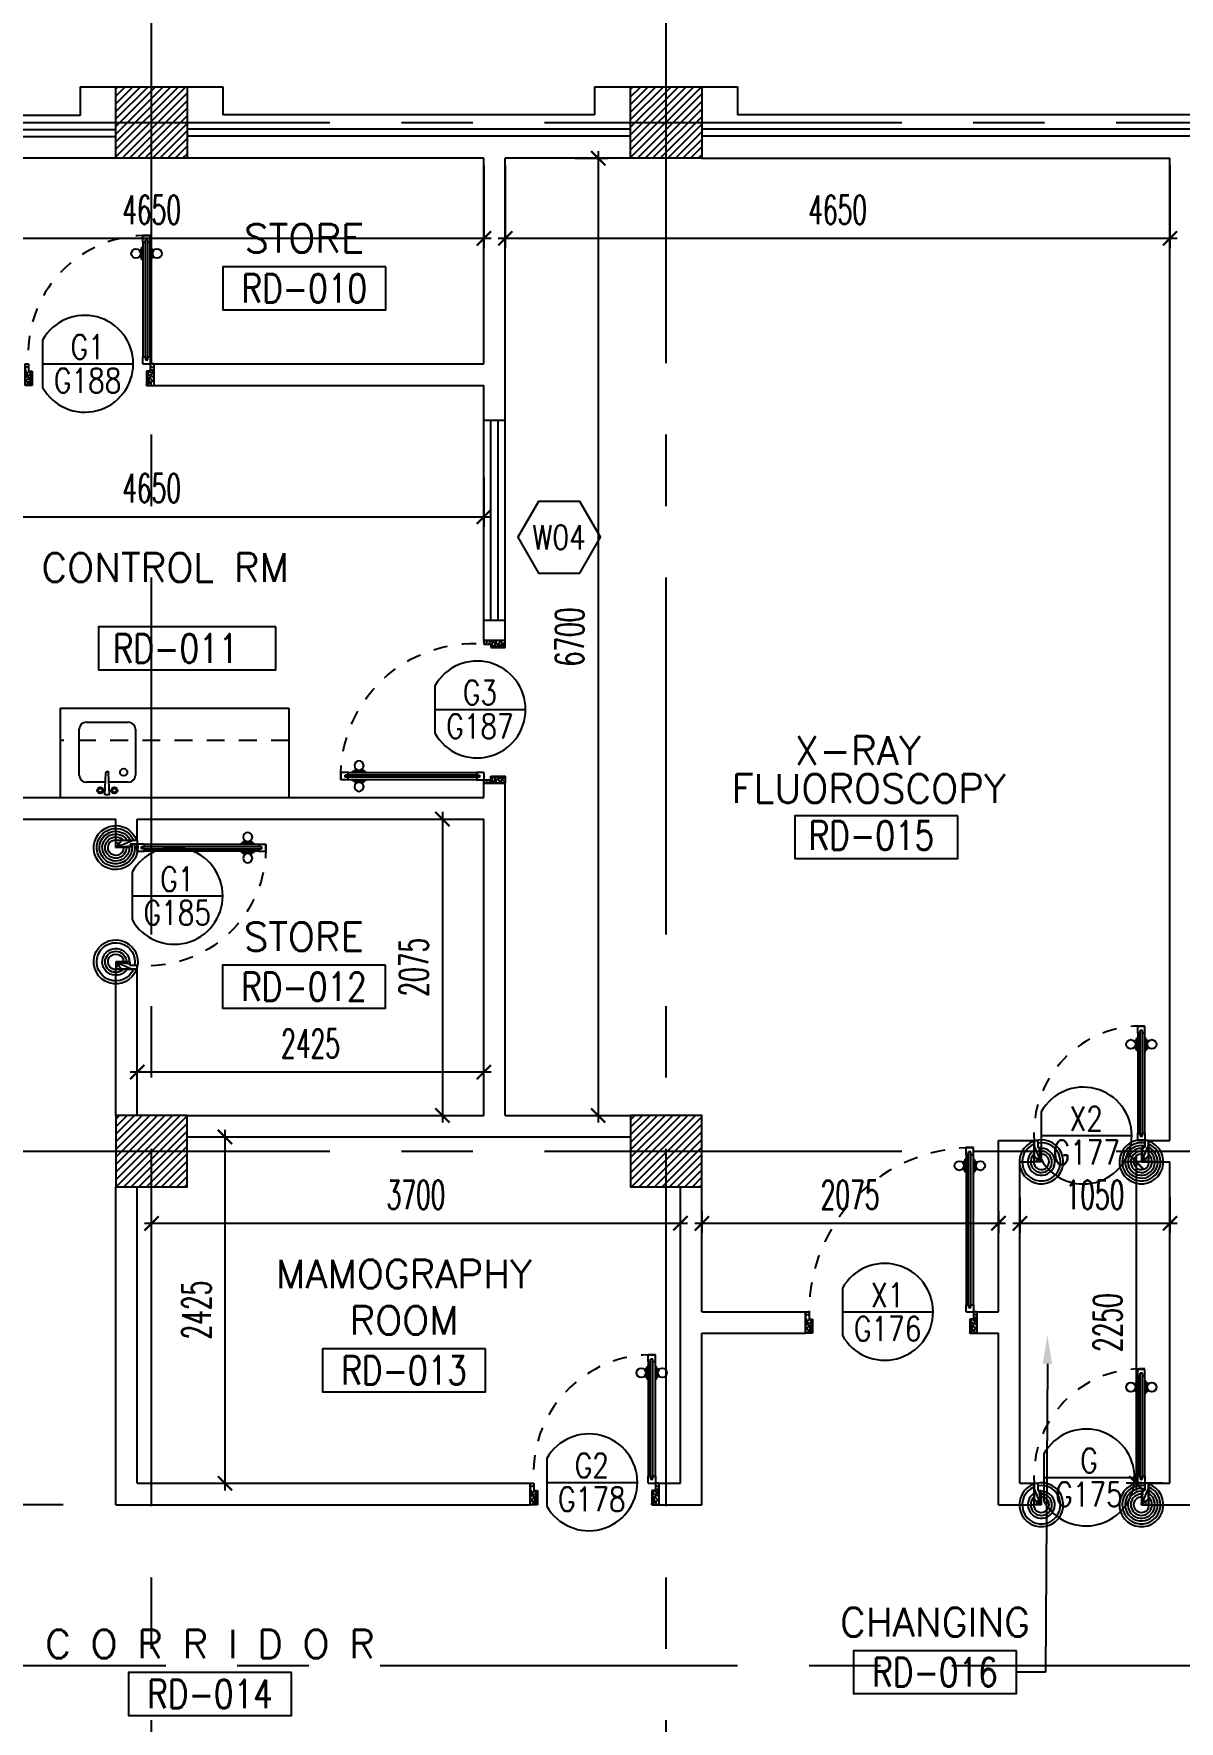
# Model space of a CAD drawing. Extents: x 417819.9 to 417911.9, y 43448 to 43539.2.
# Drawn here: x 417845.03 to 417853.05, y 43514.5 to 43526.32 of the extents above; entities that cross this region are included whole.
import ezdxf
from ezdxf.enums import TextEntityAlignment as Align

# ---------------------------------------------------------------- set-up
doc = ezdxf.new("R2010")
doc.units = 0
doc.header["$MEASUREMENT"] = 0
doc.header["$PDMODE"] = 3
doc.header["$PDSIZE"] = 0.1
for name, pattern in [('CENTERX2', [4, 2.5, -0.5, 0.5, -0.5]), ('HIDDEN', [0.375, 0.25, -0.125]), ('HIDDEN2', [0.1875, 0.125, -0.0625])]:
    doc.linetypes.add(name, pattern=pattern)
doc.layers.get('0').update_dxf_attribs({"linetype": 'CONTINUOUS'})
doc.layers.get('DEFPOINTS').update_dxf_attribs({"linetype": 'CONTINUOUS'})
for name, color, linetype in [('AX-DIM', 4, 'CONTINUOUS'), ('AXES', 11, 'CENTERX2'), ('COL', 2, 'CONTINUOUS'), ('DIM', 4, 'CONTINUOUS'), ('DOOR', 4, 'CONTINUOUS'), ('DOOR-CR', 2, 'CONTINUOUS'), ('DOOR-NO', 3, 'CONTINUOUS'), ('HAT', 8, 'CONTINUOUS'), ('IND-ES-TXT', 4, 'CONTINUOUS'), ('INSUL', 7, 'CONTINUOUS'), ('Locker', 7, 'CONTINUOUS'), ('ME-FIX', 3, 'CONTINUOUS'), ('RM-BOX', 2, 'CONTINUOUS'), ('RM-IND', 5, 'CONTINUOUS'), ('RM-NAME', 2, 'CONTINUOUS'), ('RM-NO', 2, 'CONTINUOUS'), ('WALL', 2, 'CONTINUOUS'), ('WIN', 5, 'CONTINUOUS'), ('WIN-BOX', 3, 'CONTINUOUS'), ('WIN-NO', 5, 'CONTINUOUS')]:
    doc.layers.add(name, color=color, linetype=linetype)
doc.styles.add('ROMANS', font='ROMANS.shx', dxfattribs={"width": 0.6})
doc.dimstyles.new('STANDARD in', dxfattribs={"dimtxt": 0.2, "dimasz": 0.1, "dimexe": 0.07, "dimexo": 0.05, "dimgap": 0.1, "dimtad": 1, "dimdec": 0, "dimlfac": 1000, "dimzin": 0, "dimdsep": 46, "dimtxsty": 'ROMANS', "dimblk": 'ARCHTICK', "dimcen": 0.05, "dimdle": 0.05, "dimclrd": 4, "dimclre": 4, "dimclrt": 2, "dimadec": 0, "dimazin": 0, "dimtfac": 1, "dimtdec": 0, "dimtmove": 2, "dimatfit": 3, "dimfxl": 0, "dimtolj": 1, "dimtzin": 0, "dimarcsym": 0})

# ---------------------------------------------------------------- blocks, each defined once
blk = doc.blocks.new('_ARCHTICK')
at = {"color": 0, "linetype": 'ByBlock', "const_width": 0.15}
blk.add_lwpolyline([(-0.5, -0.5), (0.5, 0.5)], dxfattribs=at)
blk = doc.blocks.new('*D464')
at = {"layer": 'AX-DIM', "color": 4, "lineweight": -2}
for p, q in [((417831.207, 43525.809), (417831.207, 43538.007)), ((417906.523, 43536.567), (417906.523, 43538.007)), ((417831.157, 43537.937), (417906.573, 43537.937))]:
    blk.add_line(p, q, dxfattribs=at)
at = {"layer": 'DEFPOINTS', "color": 0}
for p in [(417906.523, 43537.937), (417906.523, 43536.517), (417831.207, 43525.759)]:
    blk.add_point(p, dxfattribs=at)
at = {"layer": 'AX-DIM', "color": 4, "lineweight": -2, "xscale": 0.1, "yscale": 0.1, "zscale": 0.1, "rotation": 180}
blk.add_blockref('_ARCHTICK', (417831.207, 43537.937), dxfattribs=at)
at = {"layer": 'AX-DIM', "color": 4, "lineweight": -2, "xscale": 0.1, "yscale": 0.1, "zscale": 0.1}
blk.add_blockref('_ARCHTICK', (417906.523, 43537.937), dxfattribs=at)
at = {"layer": 'AX-DIM', "color": 2, "insert": (417869.829, 43538.16), "char_height": 0.2, "attachment_point": 5, "style": 'ROMANS'}
blk.add_mtext('\\A1;75316', dxfattribs=at)
blk = doc.blocks.new('DD1')
at = {"layer": 'DOOR-CR'}
blk.add_line((-316, 0), (316, 0), dxfattribs=at)
blk.add_lwpolyline([(-316, -166, 3.820224), (-316, 166)], format="xyb", close=True, dxfattribs=at)
at = {"layer": 'DOOR-NO', "color": 255, "style": 'ROMANS'}
for tag, width, p in [('G', 0.8, (-22, 156)), ('0000', 0.7, (-22, -136))]:
    blk.add_attdef(tag, text='', height=196, dxfattribs=dict(at, width=width)).set_placement(p, align=Align.MIDDLE)
blk = doc.blocks.new('RM1')
at = {"layer": 'RM-BOX'}
blk.add_lwpolyline([(570, -200), (-570, -200), (-570, -500), (570, -500)], close=True, dxfattribs=at)
at = {"layer": 'RM-NAME', "style": 'ROMANS'}
for tag, p in [('ROOMNAME1', (0, 324)), ('ROOMNAME2', (0, 0))]:
    blk.add_attdef(tag, text='', height=200, dxfattribs=at).set_placement(p, align=Align.MIDDLE)
at = {"layer": 'RM-NO', "style": 'ROMANS', "width": 0.8}
blk.add_attdef('ROOMNO', text='', height=200, dxfattribs=at).set_placement((0, -350), align=Align.MIDDLE)
blk = doc.blocks.new('*X113')
at = {"color": 0}
for p, q in [((38539, 62351), (38989, 62801)), ((38539, 62404), (38936, 62801)), ((38539, 62457), (38883, 62801)), ((38539, 62510), (38830, 62801)), ((38539, 62563), (38777, 62801)), ((38539, 62616), (38724, 62801)), ((38539, 62669), (38671, 62801)), ((38539, 62722), (38618, 62801)), ((38539, 62775), (38565, 62801)), ((38542, 62301), (39039, 62798)), ((38595, 62301), (39039, 62745)), ((38648, 62301), (39039, 62692)), ((38701, 62301), (39039, 62639)), ((38754, 62301), (39039, 62586)), ((38807, 62301), (39039, 62533)), ((38860, 62301), (39039, 62480)), ((38913, 62301), (39039, 62427)), ((38966, 62301), (39039, 62374)), ((39020, 62301), (39039, 62321))]:
    blk.add_line(p, q, dxfattribs=at)
blk = doc.blocks.new('COL50')
at = {"layer": 'COL'}
blk.add_lwpolyline([(-250, 250), (-250, -250), (250, -250), (250, 250)], close=True, dxfattribs=at)
blk = doc.blocks.new('*X112')
at = {"color": 0}
for p, q in [((38539, 69510), (39030, 70001)), ((38539, 69564), (38977, 70001)), ((38539, 69617), (38924, 70001)), ((38539, 69670), (38871, 70001)), ((38539, 69723), (38818, 70001)), ((38539, 69776), (38765, 70001)), ((38539, 69829), (38712, 70001)), ((38539, 69882), (38658, 70001)), ((38539, 69935), (38605, 70001)), ((38539, 69988), (38552, 70001)), ((38583, 69501), (39039, 69957)), ((38636, 69501), (39039, 69904)), ((38689, 69501), (39039, 69851)), ((38742, 69501), (39039, 69798)), ((38795, 69501), (39039, 69745)), ((38848, 69501), (39039, 69692)), ((38901, 69501), (39039, 69639)), ((38954, 69501), (39039, 69586)), ((39007, 69501), (39039, 69533))]:
    blk.add_line(p, q, dxfattribs=at)
blk = doc.blocks.new('A$C09EF76E8')
at = {"layer": 'DOOR', "color": 0, "linetype": 'ByBlock'}
for p, q in [((777, 950), (727, 950)), ((727, 950), (777, 950)), ((727, 900), (727, 950)), ((777, 900), (777, 950)), ((719, 855), (710, 855)), ((710, 855), (710, 790)), ((727, 868), (719, 868)), ((719, 778), (719, 868)), ((719, 855), (719, 790)), ((744, 900), (727, 900)), ((760, 920), (744, 920)), ((744, 900), (744, 920)), ((760, 900), (760, 920)), ((777, 900), (760, 900)), ((777, 868), (784, 868)), ((784, 778), (784, 868)), ((784, 855), (793, 855)), ((784, 855), (784, 790)), ((793, 855), (793, 790)), ((719, 790), (710, 790)), ((727, 778), (719, 778)), ((777, 778), (784, 778)), ((784, 790), (793, 790)), ((2, 0), (2, 150)), ((2, 150), (27, 150)), ((2, 150), (2, 0)), ((27, 150), (27, 100)), ((727, 150), (727, 200)), ((727, 200), (744, 200)), ((727, 150), (777, 150)), ((744, 200), (744, 180)), ((744, 180), (760, 180)), ((760, 180), (760, 200)), ((760, 200), (777, 200)), ((777, 200), (777, 150)), ((777, 150), (777, 100)), ((802, 150), (777, 150)), ((802, 150), (802, 0)), ((27, 100), (52, 100)), ((52, 100), (52, 0)), ((777, 100), (752, 100)), ((752, 100), (752, 0)), ((52, 0), (2, 0)), ((752, 0), (802, 0))]:
    blk.add_line(p, q, dxfattribs=at)
at = {"layer": 'DOOR', "linetype": 'ByBlock'}
for p, q in [((727, 900), (727, 200)), ((744, 200), (744, 900)), ((760, 200), (760, 900)), ((777, 200), (777, 900)), ((802, 0), (802, 150))]:
    blk.add_line(p, q, dxfattribs=at)
at = {"layer": 'DOOR', "color": 9, "linetype": 'ByBlock'}
for p, q in [((52, 0), (2, 114)), ((52, 0), (2, 40)), ((52, 0), (38, 100)), ((752, 0), (802, 114)), ((752, 0), (765, 100)), ((752, 0), (802, 40))]:
    blk.add_line(p, q, dxfattribs=at)
at = {"layer": 'DOOR', "color": 0, "linetype": 'ByBlock'}
for centre in [(678, 823), (825, 823)]:
    blk.add_circle(centre, 32.4, dxfattribs=at)
at = {"layer": 'DOOR', "linetype": 'HIDDEN', "ltscale": 0.5}
blk.add_arc((752, 199), 752, 88.0938, 183.7249, dxfattribs=at)
at = {"layer": 'DOOR', "color": 9, "linetype": 'ByBlock'}
for centre, radius, start, end in [((52, 0), 154, 103.7142, 108.8947), ((52, 0), 134, 100.72, 111.8402), ((752, 0), 134, 68.1598, 79.28), ((752, 0), 154, 71.1053, 76.2858), ((52, 0), 94.4, 90, 121.9818), ((52, 0), 74.4, 90, 132.2236), ((52, 0), 54.4, 90, 156.7926), ((52, 0), 34.4, 90, 180), ((52, 0), 14.4, 90, 180), ((752, 0), 94.4, 58.0182, 90), ((752, 0), 74.4, 47.7764, 90), ((752, 0), 54.4, 23.2074, 90), ((752, 0), 34.4, 0, 90), ((752, 0), 14.4, 0, 90), ((752, 0), 114, 64.0838, 77.3774)]:
    blk.add_arc(centre, radius, start, end, dxfattribs=at)
blk = doc.blocks.new('DOOR100')
at = {"layer": 'DOOR', "color": 7, "linetype": 'ByBlock'}
for p, q in [((-75, 1250), (-75, 1300)), ((-75, 1300), (-25, 1300)), ((-25, 1300), (-75, 1300)), ((-25, 1250), (-25, 1300)), ((-91, 1205), (-91, 1140)), ((-82, 1205), (-91, 1205)), ((-82, 1128), (-82, 1218)), ((-75, 1218), (-82, 1218)), ((-82, 1205), (-82, 1140)), ((-58, 1250), (-75, 1250)), ((-58, 1250), (-58, 1270)), ((-42, 1270), (-58, 1270)), ((-42, 1250), (-42, 1270)), ((-25, 1250), (-42, 1250)), ((-25, 1218), (-18, 1218)), ((-18, 1128), (-18, 1218)), ((-18, 1205), (-18, 1140)), ((-18, 1205), (-9, 1205)), ((-9, 1205), (-9, 1140)), ((-82, 1140), (-91, 1140)), ((-75, 1128), (-82, 1128)), ((-25, 1128), (-18, 1128)), ((-18, 1140), (-9, 1140)), ((-1200, 0), (-1200, 150)), ((-1200, 150), (-1175, 150)), ((-1200, 150), (-1200, 0)), ((-1175, 150), (-1175, 100)), ((-75, 200), (-58, 200)), ((-75, 150), (-75, 200)), ((-75, 150), (-25, 150)), ((-58, 200), (-58, 180)), ((-58, 180), (-42, 180)), ((-42, 200), (-25, 200)), ((-42, 180), (-42, 200)), ((-25, 200), (-25, 150)), ((0, 150), (-25, 150)), ((-25, 150), (-25, 100)), ((0, 0), (0, 150)), ((0, 150), (0, 0)), ((-1150, 0), (-1200, 114)), ((-1150, 0), (-1200, 40)), ((-1150, 0), (-1200, 0)), ((-1175, 100), (-1150, 100)), ((-1150, 0), (-1163, 100)), ((-1150, 100), (-1150, 0)), ((-50, 0), (0, 114)), ((-50, 100), (-50, 0)), ((-50, 0), (-37, 100)), ((-25, 100), (-50, 100)), ((-50, 0), (0, 40)), ((-50, 0), (0, 0))]:
    blk.add_line(p, q, dxfattribs=at)
at = {"layer": 'DOOR', "linetype": 'ByBlock'}
for p, q in [((-75, 1250), (-75, 200)), ((-58, 200), (-58, 1250)), ((-42, 200), (-42, 1250)), ((-25, 200), (-25, 1250))]:
    blk.add_line(p, q, dxfattribs=at)
at = {"layer": 'DOOR', "color": 7, "linetype": 'ByBlock'}
for centre in [(-124, 1173), (24, 1173)]:
    blk.add_circle(centre, 32.4, dxfattribs=at)
at = {"layer": 'DOOR', "linetype": 'HIDDEN', "ltscale": 0.5}
blk.add_arc((-25, 150), 1150, 90, 180, dxfattribs=at)
at = {"layer": 'DOOR', "color": 7, "linetype": 'ByBlock'}
for centre, radius, start, end in [((-1150, 0), 154, 103.7142, 108.8947), ((-1150, 0), 134, 100.72, 111.8402), ((-50, 0), 134, 68.1598, 79.28), ((-50, 0), 154, 71.1053, 76.2858), ((-1150, 0), 94.4, 90, 121.9818), ((-1150, 0), 74.4, 90, 132.2236), ((-1150, 0), 54.4, 90, 156.7926), ((-1150, 0), 34.4, 90, 180), ((-1150, 0), 14.4, 90, 180), ((-50, 0), 94.4, 58.0182, 90), ((-50, 0), 74.4, 47.7764, 90), ((-50, 0), 54.4, 23.2074, 90), ((-50, 0), 34.4, 0, 90), ((-50, 0), 14.4, 0, 90), ((-50, 0), 114, 64.0838, 77.3774)]:
    blk.add_arc(centre, radius, start, end, dxfattribs=at)
blk = doc.blocks.new('A$C49F1192B')
at = {"layer": 'DOOR', "color": 0, "linetype": 'ByBlock', "xscale": -1, "rotation": 270}
blk.add_blockref('DOOR100', (0, 1200), dxfattribs=at)
blk = doc.blocks.new('*X114')
at = {"color": 0}
for p, q in [((42139, 62345), (42595, 62801)), ((42139, 62398), (42542, 62801)), ((42139, 62451), (42489, 62801)), ((42139, 62504), (42436, 62801)), ((42139, 62557), (42383, 62801)), ((42139, 62610), (42330, 62801)), ((42139, 62663), (42277, 62801)), ((42139, 62716), (42224, 62801)), ((42139, 62769), (42171, 62801)), ((42148, 62301), (42639, 62792)), ((42201, 62301), (42639, 62739)), ((42255, 62301), (42639, 62686)), ((42308, 62301), (42639, 62633)), ((42361, 62301), (42639, 62580)), ((42414, 62301), (42639, 62527)), ((42467, 62301), (42639, 62474)), ((42520, 62301), (42639, 62421)), ((42573, 62301), (42639, 62368)), ((42626, 62301), (42639, 62314))]:
    blk.add_line(p, q, dxfattribs=at)
blk = doc.blocks.new('*X115')
at = {"color": 0}
for p, q in [((42139, 69504), (42636, 70001)), ((42139, 69557), (42583, 70001)), ((42139, 69610), (42530, 70001)), ((42139, 69663), (42477, 70001)), ((42139, 69716), (42424, 70001)), ((42139, 69769), (42371, 70001)), ((42139, 69822), (42318, 70001)), ((42139, 69875), (42265, 70001)), ((42139, 69929), (42212, 70001)), ((42139, 69982), (42159, 70001)), ((42189, 69501), (42639, 69951)), ((42242, 69501), (42639, 69898)), ((42295, 69501), (42639, 69845)), ((42348, 69501), (42639, 69792)), ((42401, 69501), (42639, 69739)), ((42454, 69501), (42639, 69686)), ((42507, 69501), (42639, 69633)), ((42560, 69501), (42639, 69580)), ((42613, 69501), (42639, 69527))]:
    blk.add_line(p, q, dxfattribs=at)
blk = doc.blocks.new('DOOR90')
at = {"layer": 'DOOR', "color": 7, "linetype": 'ByBlock'}
for p, q in [((-150, 0), (0, 0)), ((-150, 0), (-150, -25)), ((0, -50), (-114, 0)), ((0, -50), (-40, 0)), ((0, -50), (0, 0)), ((-1000, -25), (-1050, -25)), ((-1050, -75), (-1050, -25)), ((-1050, -25), (-1050, -75)), ((-1000, -75), (-1050, -75)), ((-1000, -42), (-1020, -42)), ((-1020, -42), (-1020, -58)), ((-1000, -58), (-1020, -58)), ((-1000, -25), (-1000, -42)), ((-1000, -58), (-1000, -75)), ((-878, -18), (-968, -18)), ((-968, -25), (-968, -18)), ((-968, -75), (-968, -82)), ((-878, -82), (-968, -82)), ((-955, -9), (-890, -9)), ((-955, -18), (-955, -9)), ((-955, -18), (-890, -18)), ((-955, -82), (-890, -82)), ((-955, -82), (-955, -91)), ((-955, -91), (-890, -91)), ((-890, -18), (-890, -9)), ((-890, -82), (-890, -91)), ((-878, -25), (-878, -18)), ((-878, -75), (-878, -82)), ((-200, -25), (-150, -25)), ((-200, -42), (-200, -25)), ((-180, -42), (-200, -42)), ((-200, -58), (-180, -58)), ((-200, -75), (-200, -58)), ((-150, -75), (-200, -75)), ((-180, -58), (-180, -42)), ((-150, -25), (-100, -25)), ((-150, -75), (-150, -25)), ((-100, -25), (-100, -50)), ((0, -50), (-100, -37)), ((-100, -50), (0, -50)), ((-150, -875), (-100, -875)), ((-150, -900), (-150, -875)), ((-150, -900), (0, -900)), ((0, -900), (-150, -900)), ((0, -850), (-114, -900)), ((-100, -875), (-100, -850)), ((0, -850), (-100, -863)), ((-100, -850), (0, -850)), ((0, -850), (-40, -900)), ((0, -850), (0, -900))]:
    blk.add_line(p, q, dxfattribs=at)
at = {"layer": 'DOOR', "linetype": 'ByBlock'}
for p, q in [((-200, -25), (-1000, -25)), ((-200, -42), (-1000, -42)), ((-200, -58), (-1000, -58)), ((-1000, -75), (-200, -75))]:
    blk.add_line(p, q, dxfattribs=at)
at = {"layer": 'DOOR', "color": 7, "linetype": 'ByBlock'}
for centre in [(-923, 24), (-923, -124)]:
    blk.add_circle(centre, 32.4, dxfattribs=at)
for centre, radius, start, end in [((0, -50), 154, 161.1053, 166.2858), ((0, -50), 94.4, 148.0182, 180), ((0, -50), 134, 158.1598, 169.28), ((0, -50), 114, 154.0838, 167.3774), ((0, -50), 74.4, 137.7764, 180), ((0, -50), 54.4, 113.2074, 180), ((0, -50), 34.4, 90, 180), ((0, -50), 14.4, 90, 180), ((0, -850), 154, 193.7142, 198.8947), ((0, -850), 134, 190.72, 201.8402), ((0, -850), 94.4, 180, 211.9818), ((0, -850), 74.4, 180, 222.2236), ((0, -850), 54.4, 180, 246.7926), ((0, -850), 34.4, 180, 270), ((0, -850), 14.4, 180, 270)]:
    blk.add_arc(centre, radius, start, end, dxfattribs=at)
at = {"layer": 'DOOR', "linetype": 'HIDDEN', "ltscale": 0.5}
blk.add_arc((-222, -50), 828, 178.2701, 275.003, dxfattribs=at)
blk = doc.blocks.new('*D180')
at = {"layer": 'DEFPOINTS', "color": 0}
for p in [(417843.532, 43525.444), (417848.182, 43525.444), (417848.182, 43524.884)]:
    blk.add_point(p, dxfattribs=at)
at = {"layer": 'DIM', "color": 4, "lineweight": -2}
for p, q in [((417843.532, 43525.394), (417843.532, 43524.814)), ((417848.182, 43525.394), (417848.182, 43524.814)), ((417843.482, 43524.884), (417848.232, 43524.884))]:
    blk.add_line(p, q, dxfattribs=at)
at = {"layer": 'DIM', "color": 4, "lineweight": -2, "xscale": 0.1, "yscale": 0.1, "zscale": 0.1, "rotation": 180}
blk.add_blockref('_ARCHTICK', (417843.532, 43524.884), dxfattribs=at)
at = {"layer": 'DIM', "color": 4, "lineweight": -2, "xscale": 0.1, "yscale": 0.1, "zscale": 0.1}
blk.add_blockref('_ARCHTICK', (417848.182, 43524.884), dxfattribs=at)
at = {"layer": 'DIM', "color": 2, "insert": (417845.857, 43525.084), "char_height": 0.2, "attachment_point": 5, "style": 'ROMANS'}
blk.add_mtext('\\A1;4650', dxfattribs=at)
blk = doc.blocks.new('*D183')
at = {"layer": 'DEFPOINTS', "color": 0}
for p in [(417843.532, 43523.261), (417848.182, 43523.261), (417848.182, 43522.935)]:
    blk.add_point(p, dxfattribs=at)
at = {"layer": 'DIM', "color": 4, "lineweight": -2}
for p, q in [((417843.532, 43523.211), (417843.532, 43522.865)), ((417848.182, 43523.211), (417848.182, 43522.865)), ((417843.482, 43522.935), (417848.232, 43522.935))]:
    blk.add_line(p, q, dxfattribs=at)
at = {"layer": 'DIM', "color": 4, "lineweight": -2, "xscale": 0.1, "yscale": 0.1, "zscale": 0.1, "rotation": 180}
blk.add_blockref('_ARCHTICK', (417843.532, 43522.935), dxfattribs=at)
at = {"layer": 'DIM', "color": 4, "lineweight": -2, "xscale": 0.1, "yscale": 0.1, "zscale": 0.1}
blk.add_blockref('_ARCHTICK', (417848.182, 43522.935), dxfattribs=at)
at = {"layer": 'DIM', "color": 2, "insert": (417845.857, 43523.135), "char_height": 0.2, "attachment_point": 5, "style": 'ROMANS'}
blk.add_mtext('\\A1;4650', dxfattribs=at)
blk = doc.blocks.new('*D184')
at = {"layer": 'DEFPOINTS', "color": 0}
for p in [(417848.332, 43525.444), (417852.982, 43525.444), (417852.982, 43524.884)]:
    blk.add_point(p, dxfattribs=at)
at = {"layer": 'DIM', "color": 4, "lineweight": -2}
for p, q in [((417848.332, 43525.394), (417848.332, 43524.814)), ((417852.982, 43525.394), (417852.982, 43524.814)), ((417848.282, 43524.884), (417853.032, 43524.884))]:
    blk.add_line(p, q, dxfattribs=at)
at = {"layer": 'DIM', "color": 4, "lineweight": -2, "xscale": 0.1, "yscale": 0.1, "zscale": 0.1, "rotation": 180}
blk.add_blockref('_ARCHTICK', (417848.332, 43524.884), dxfattribs=at)
at = {"layer": 'DIM', "color": 4, "lineweight": -2, "xscale": 0.1, "yscale": 0.1, "zscale": 0.1}
blk.add_blockref('_ARCHTICK', (417852.982, 43524.884), dxfattribs=at)
at = {"layer": 'DIM', "color": 2, "insert": (417850.657, 43525.084), "char_height": 0.2, "attachment_point": 5, "style": 'ROMANS'}
blk.add_mtext('\\A1;4650', dxfattribs=at)
blk = doc.blocks.new('*D185')
at = {"layer": 'DEFPOINTS', "color": 0}
for p in [(417848.769, 43525.444), (417848.769, 43518.744), (417848.982, 43518.744)]:
    blk.add_point(p, dxfattribs=at)
at = {"layer": 'DIM', "color": 4, "lineweight": -2}
for p, q in [((417848.819, 43525.444), (417849.052, 43525.444)), ((417848.982, 43525.494), (417848.982, 43518.694)), ((417848.819, 43518.744), (417849.052, 43518.744))]:
    blk.add_line(p, q, dxfattribs=at)
at = {"layer": 'DIM', "color": 4, "lineweight": -2, "xscale": 0.1, "yscale": 0.1, "zscale": 0.1}
for p, rotation in [((417848.982, 43525.444), 90), ((417848.982, 43518.744), 270)]:
    blk.add_blockref('_ARCHTICK', p, dxfattribs=dict(at, rotation=rotation))
at = {"layer": 'DIM', "color": 2, "insert": (417848.782, 43522.094), "char_height": 0.2, "attachment_point": 5, "rotation": 90, "style": 'ROMANS'}
blk.add_mtext('\\A1;6700', dxfattribs=at)
blk = doc.blocks.new('*D186')
at = {"layer": 'DEFPOINTS', "color": 0}
for p in [(417847.526, 43520.819), (417847.526, 43518.744), (417847.892, 43518.744)]:
    blk.add_point(p, dxfattribs=at)
at = {"layer": 'DIM', "color": 4, "lineweight": -2}
for p, q in [((417847.892, 43520.869), (417847.892, 43518.694)), ((417847.576, 43520.819), (417847.962, 43520.819)), ((417847.576, 43518.744), (417847.962, 43518.744))]:
    blk.add_line(p, q, dxfattribs=at)
at = {"layer": 'DIM', "color": 4, "lineweight": -2, "xscale": 0.1, "yscale": 0.1, "zscale": 0.1}
for p, rotation in [((417847.892, 43520.819), 90), ((417847.892, 43518.744), 270)]:
    blk.add_blockref('_ARCHTICK', p, dxfattribs=dict(at, rotation=rotation))
at = {"layer": 'DIM', "color": 2, "insert": (417847.692, 43519.782), "char_height": 0.2, "attachment_point": 5, "rotation": 90, "style": 'ROMANS'}
blk.add_mtext('\\A1;2075', dxfattribs=at)
blk = doc.blocks.new('*D187')
at = {"layer": 'DEFPOINTS', "color": 0}
for p in [(417845.757, 43519.047), (417845.757, 43518.889), (417848.182, 43518.744)]:
    blk.add_point(p, dxfattribs=at)
at = {"layer": 'DIM', "color": 4, "lineweight": -2}
for p, q in [((417845.757, 43518.939), (417845.757, 43519.117)), ((417848.182, 43518.794), (417848.182, 43519.117)), ((417848.232, 43519.047), (417845.707, 43519.047))]:
    blk.add_line(p, q, dxfattribs=at)
at = {"layer": 'DIM', "color": 4, "lineweight": -2, "xscale": 0.1, "yscale": 0.1, "zscale": 0.1, "rotation": 180}
blk.add_blockref('_ARCHTICK', (417845.757, 43519.047), dxfattribs=at)
at = {"layer": 'DIM', "color": 4, "lineweight": -2, "xscale": 0.1, "yscale": 0.1, "zscale": 0.1}
blk.add_blockref('_ARCHTICK', (417848.182, 43519.047), dxfattribs=at)
at = {"layer": 'DIM', "color": 2, "insert": (417846.969, 43519.247), "char_height": 0.2, "attachment_point": 5, "style": 'ROMANS'}
blk.add_mtext('\\A1;2425', dxfattribs=at)
blk = doc.blocks.new('*D512')
at = {"layer": 'DEFPOINTS', "color": 0}
for p in [(417846.344, 43518.594), (417846.371, 43518.594), (417845.994, 43516.169)]:
    blk.add_point(p, dxfattribs=at)
at = {"layer": 'DIM', "color": 4, "lineweight": -2}
for p, q in [((417846.371, 43516.119), (417846.371, 43518.644)), ((417846.394, 43518.594), (417846.441, 43518.594)), ((417846.044, 43516.169), (417846.441, 43516.169))]:
    blk.add_line(p, q, dxfattribs=at)
at = {"layer": 'DIM', "color": 4, "lineweight": -2, "xscale": 0.1, "yscale": 0.1, "zscale": 0.1}
for p, rotation in [((417846.371, 43518.594), 90), ((417846.371, 43516.169), 270)]:
    blk.add_blockref('_ARCHTICK', p, dxfattribs=dict(at, rotation=rotation))
at = {"layer": 'DIM', "color": 2, "insert": (417846.171, 43517.382), "char_height": 0.2, "attachment_point": 5, "rotation": 90, "style": 'ROMANS'}
blk.add_mtext('\\A1;2425', dxfattribs=at)
blk = doc.blocks.new('*D188')
at = {"layer": 'DEFPOINTS', "color": 0}
for p in [(417849.557, 43517.989), (417845.857, 43517.852), (417849.557, 43517.852)]:
    blk.add_point(p, dxfattribs=at)
at = {"layer": 'DIM', "color": 4, "lineweight": -2}
for p, q in [((417845.857, 43517.902), (417845.857, 43518.059)), ((417849.557, 43517.902), (417849.557, 43518.059)), ((417845.807, 43517.989), (417849.607, 43517.989))]:
    blk.add_line(p, q, dxfattribs=at)
at = {"layer": 'DIM', "color": 4, "lineweight": -2, "xscale": 0.1, "yscale": 0.1, "zscale": 0.1, "rotation": 180}
blk.add_blockref('_ARCHTICK', (417845.857, 43517.989), dxfattribs=at)
at = {"layer": 'DIM', "color": 4, "lineweight": -2, "xscale": 0.1, "yscale": 0.1, "zscale": 0.1}
blk.add_blockref('_ARCHTICK', (417849.557, 43517.989), dxfattribs=at)
at = {"layer": 'DIM', "color": 2, "insert": (417847.707, 43518.189), "char_height": 0.2, "attachment_point": 5, "style": 'ROMANS'}
blk.add_mtext('\\A1;3700', dxfattribs=at)
blk = doc.blocks.new('*D189')
at = {"layer": 'DEFPOINTS', "color": 0}
for p in [(417849.707, 43518.124), (417851.782, 43518.124), (417851.782, 43517.989)]:
    blk.add_point(p, dxfattribs=at)
at = {"layer": 'DIM', "color": 4, "lineweight": -2}
for p, q in [((417849.707, 43518.074), (417849.707, 43517.919)), ((417851.782, 43518.074), (417851.782, 43517.919)), ((417849.657, 43517.989), (417851.832, 43517.989))]:
    blk.add_line(p, q, dxfattribs=at)
at = {"layer": 'DIM', "color": 4, "lineweight": -2, "xscale": 0.1, "yscale": 0.1, "zscale": 0.1, "rotation": 180}
blk.add_blockref('_ARCHTICK', (417849.707, 43517.989), dxfattribs=at)
at = {"layer": 'DIM', "color": 4, "lineweight": -2, "xscale": 0.1, "yscale": 0.1, "zscale": 0.1}
blk.add_blockref('_ARCHTICK', (417851.782, 43517.989), dxfattribs=at)
at = {"layer": 'DIM', "color": 2, "insert": (417850.744, 43518.189), "char_height": 0.2, "attachment_point": 5, "style": 'ROMANS'}
blk.add_mtext('\\A1;2075', dxfattribs=at)
blk = doc.blocks.new('*D190')
at = {"layer": 'DEFPOINTS', "color": 0}
for p in [(417851.932, 43518.222), (417852.982, 43518.222), (417852.982, 43517.989)]:
    blk.add_point(p, dxfattribs=at)
at = {"layer": 'DIM', "color": 4, "lineweight": -2}
for p, q in [((417851.932, 43518.172), (417851.932, 43517.919)), ((417852.982, 43518.172), (417852.982, 43517.919)), ((417851.882, 43517.989), (417853.032, 43517.989))]:
    blk.add_line(p, q, dxfattribs=at)
at = {"layer": 'DIM', "color": 4, "lineweight": -2, "xscale": 0.1, "yscale": 0.1, "zscale": 0.1, "rotation": 180}
blk.add_blockref('_ARCHTICK', (417851.932, 43517.989), dxfattribs=at)
at = {"layer": 'DIM', "color": 4, "lineweight": -2, "xscale": 0.1, "yscale": 0.1, "zscale": 0.1}
blk.add_blockref('_ARCHTICK', (417852.982, 43517.989), dxfattribs=at)
at = {"layer": 'DIM', "color": 2, "insert": (417852.457, 43518.189), "char_height": 0.2, "attachment_point": 5, "style": 'ROMANS'}
blk.add_mtext('\\A1;1050', dxfattribs=at)
blk = doc.blocks.new('*D191')
at = {"layer": 'DEFPOINTS', "color": 0}
for p in [(417852.982, 43518.419), (417852.746, 43516.169), (417852.982, 43516.169)]:
    blk.add_point(p, dxfattribs=at)
at = {"layer": 'DIM', "color": 4, "lineweight": -2}
for p, q in [((417852.746, 43518.469), (417852.746, 43516.119)), ((417852.932, 43518.419), (417852.676, 43518.419)), ((417852.932, 43516.169), (417852.676, 43516.169))]:
    blk.add_line(p, q, dxfattribs=at)
at = {"layer": 'DIM', "color": 4, "lineweight": -2, "xscale": 0.1, "yscale": 0.1, "zscale": 0.1}
for p, rotation in [((417852.746, 43518.419), 90), ((417852.746, 43516.169), 270)]:
    blk.add_blockref('_ARCHTICK', p, dxfattribs=dict(at, rotation=rotation))
at = {"layer": 'DIM', "color": 2, "insert": (417852.546, 43517.294), "char_height": 0.2, "attachment_point": 5, "rotation": 90, "style": 'ROMANS'}
blk.add_mtext('\\A1;2250', dxfattribs=at)
blk = doc.blocks.new('A$C24ED45A6')
at = {"layer": 'DOOR', "color": 0, "linetype": 'ByBlock'}
for p, q in [((918, 978), (918, 1068)), ((925, 1068), (918, 1068)), ((925, 1100), (925, 1150)), ((925, 1150), (975, 1150)), ((975, 1150), (925, 1150)), ((942, 1100), (925, 1100)), ((942, 1100), (942, 1120)), ((958, 1120), (942, 1120)), ((958, 1100), (958, 1120)), ((975, 1100), (958, 1100)), ((975, 1100), (975, 1150)), ((975, 1068), (982, 1068)), ((982, 978), (982, 1068)), ((909, 1055), (909, 990)), ((918, 1055), (909, 1055)), ((918, 990), (909, 990)), ((918, 1055), (918, 990)), ((925, 978), (918, 978)), ((975, 978), (982, 978)), ((982, 1055), (982, 990)), ((982, 1055), (991, 1055)), ((982, 990), (991, 990)), ((991, 1055), (991, 990)), ((0, 0), (0, 150)), ((0, 150), (25, 150)), ((25, 150), (25, 100)), ((925, 150), (925, 200)), ((925, 200), (942, 200)), ((925, 150), (975, 150)), ((942, 200), (942, 180)), ((942, 180), (958, 180)), ((958, 180), (958, 200)), ((958, 200), (975, 200)), ((975, 200), (975, 150)), ((1000, 150), (975, 150)), ((975, 150), (975, 100)), ((1000, 150), (1000, 0)), ((50, 0), (0, 0)), ((25, 100), (50, 100)), ((50, 100), (50, 0)), ((975, 100), (950, 100)), ((950, 100), (950, 0)), ((950, 0), (1000, 0))]:
    blk.add_line(p, q, dxfattribs=at)
at = {"layer": 'DOOR', "linetype": 'ByBlock'}
for p, q in [((925, 1100), (925, 200)), ((942, 200), (942, 1100)), ((958, 200), (958, 1100)), ((975, 200), (975, 1100))]:
    blk.add_line(p, q, dxfattribs=at)
at = {"layer": 'DOOR', "color": 9, "linetype": 'ByBlock'}
for p, q in [((50, 0), (0, 114)), ((50, 0), (0, 40)), ((50, 0), (37, 100)), ((950, 0), (1000, 114)), ((950, 0), (963, 100)), ((950, 0), (1000, 40))]:
    blk.add_line(p, q, dxfattribs=at)
at = {"layer": 'DOOR', "color": 0, "linetype": 'ByBlock'}
for centre in [(876, 1023), (1024, 1023)]:
    blk.add_circle(centre, 32.4, dxfattribs=at)
at = {"layer": 'DOOR', "linetype": 'HIDDEN', "ltscale": 0.5}
blk.add_arc((950, 222), 928, 88.456, 184.4816, dxfattribs=at)
at = {"layer": 'DOOR', "color": 9, "linetype": 'ByBlock'}
for centre, radius, start, end in [((50, 0), 154, 103.7142, 108.8947), ((50, 0), 134, 100.72, 111.8402), ((950, 0), 134, 68.1598, 79.28), ((950, 0), 154, 71.1053, 76.2858), ((50, 0), 114, 102.6226, 115.9162), ((50, 0), 94.4, 90, 121.9818), ((50, 0), 74.4, 90, 132.2236), ((50, 0), 54.4, 90, 156.7926), ((50, 0), 34.4, 90, 180), ((50, 0), 14.4, 90, 180), ((950, 0), 94.4, 58.0182, 90), ((950, 0), 74.4, 47.7764, 90), ((950, 0), 54.4, 23.2074, 90), ((950, 0), 34.4, 0, 90), ((950, 0), 14.4, 0, 90), ((950, 0), 114, 64.0838, 77.3774)]:
    blk.add_arc(centre, radius, start, end, dxfattribs=at)
at = {"layer": 'WALL'}
blk.add_line((1000, 0), (1000, 150), dxfattribs=at)
blk = doc.blocks.new('A$C347D0806')
at = {"layer": 'ME-FIX'}
for p, q in [((0.627, 1.6), (0.627, 0)), ((0.157, 1.467), (0.478, 1.467)), ((0.107, 1.28), (0.107, 1.417)), ((0.528, 1.417), (0.528, 1.124)), ((0.019, 1.254), (0.019, 1.287)), ((0.019, 1.287), (0.174, 1.28)), ((0.019, 1.254), (0.174, 1.261)), ((0.107, 1.124), (0.107, 1.261)), ((0.478, 1.074), (0.157, 1.074)), ((0.627, 0), (0, 0))]:
    blk.add_line(p, q, dxfattribs=at)
for centre, radius in [((0.05, 1.32), 0.0217), ((0.05, 1.32), 0.014), ((0.05, 1.221), 0.0217), ((0.05, 1.221), 0.014), ((0.177, 1.156), 0.0255)]:
    blk.add_circle(centre, radius, dxfattribs=at)
for centre, radius, start, end in [((0.157, 1.417), 0.0499, 90, 180), ((0.478, 1.417), 0.0499, 0, 90), ((0.174, 1.27), 0.00997, 270, 90), ((0.157, 1.124), 0.0499, 180, 270), ((0.478, 1.124), 0.0499, 270, 0)]:
    blk.add_arc(centre, radius, start, end, dxfattribs=at)
blk = doc.blocks.new('WW1')
at = {"layer": 'WIN-BOX'}
blk.add_lwpolyline([(144, -250), (289, 0), (144, 250), (-144, 250), (-289, 0), (-144, -250)], close=True, dxfattribs=at)
at = {"layer": 'WIN-NO', "style": 'ROMANS', "width": 0.8}
blk.add_attdef('W00', text='', height=170, dxfattribs=at).set_placement((0, 0), align=Align.MIDDLE)
blk = doc.blocks.new('*D725')
at = {"layer": 'DEFPOINTS', "color": 0}
for p in [(417844.554, 43516.019), (417845.289, 43516.019), (417844.435, 43513.769)]:
    blk.add_point(p, dxfattribs=at)
at = {"layer": 'DIM', "color": 4, "lineweight": -2}
for p, q in [((417845.239, 43516.019), (417844.484, 43516.019)), ((417844.554, 43513.719), (417844.554, 43516.069)), ((417844.485, 43513.769), (417844.624, 43513.769))]:
    blk.add_line(p, q, dxfattribs=at)
at = {"layer": 'DIM', "color": 4, "lineweight": -2, "xscale": 0.1, "yscale": 0.1, "zscale": 0.1}
for p, rotation in [((417844.554, 43516.019), 90), ((417844.554, 43513.769), 270)]:
    blk.add_blockref('_ARCHTICK', p, dxfattribs=dict(at, rotation=rotation))
at = {"layer": 'DIM', "color": 2, "insert": (417844.354, 43514.894), "char_height": 0.2, "attachment_point": 5, "rotation": 90, "style": 'ROMANS'}
blk.add_mtext('\\A1;2250', dxfattribs=at)

msp = doc.modelspace()

# ---------------------------------------------------------------- linework, layer by layer
at = {"layer": 'AXES'}
for p, q in [((417845.8566, 43460.01), (417845.8566, 43538.4875)), ((417849.4566, 43460.01), (417849.4566, 43538.4875)), ((417820.6052, 43525.6943), (417889.6966, 43525.6943)), ((417820.6052, 43518.4943), (417889.6966, 43518.4943)), ((417831.4566, 43514.8943), (417889.6966, 43514.8943))]:
    msp.add_line(p, q, dxfattribs=at)
at = {"layer": 'COL'}
for points in [[(417845.6066, 43525.4443), (417845.6066, 43525.9443), (417846.1066, 43525.9443), (417846.1066, 43525.4443)], [(417849.2066, 43525.4443), (417849.2066, 43525.9443), (417849.7066, 43525.9443), (417849.7066, 43525.4443)]]:
    msp.add_lwpolyline(points, close=True, dxfattribs=at)
at = {"layer": 'INSUL'}
for p, q in [((417845.6066, 43525.6443), (417838.9066, 43525.6443)), ((417845.6066, 43525.5943), (417838.9066, 43525.5943)), ((417849.2066, 43525.6483), (417846.1066, 43525.6483)), ((417849.2066, 43525.5983), (417846.1066, 43525.5983)), ((417854.0065, 43525.6483), (417849.7066, 43525.6483)), ((417854.0065, 43525.5983), (417849.7066, 43525.5983))]:
    msp.add_line(p, q, dxfattribs=at)
at = {"layer": 'ME-FIX', "linetype": 'Continuous'}
msp.add_line((417845.2176, 43521.5958), (417845.2176, 43520.9693), dxfattribs=at)
at = {"layer": 'ME-FIX', "linetype": 'HIDDEN2'}
msp.add_line((417846.8178, 43521.3693), (417845.2176, 43521.3693), dxfattribs=at)
at = {"layer": 'RM-BOX'}
for points in [[(417846.7266, 43522.1635), (417845.4846, 43522.1635), (417845.4846, 43521.8635), (417846.7266, 43521.8635)], [(417851.4976, 43520.8425), (417850.3578, 43520.8425), (417850.3578, 43520.5425), (417851.4976, 43520.5425)]]:
    msp.add_lwpolyline(points, close=True, dxfattribs=at)
at = {"layer": 'RM-IND'}
for p, q in [((417852.1246, 43517.0044), (417852.1115, 43514.8467)), ((417852.1115, 43514.8467), (417851.908, 43514.8467))]:
    msp.add_line(p, q, dxfattribs=at)
msp.add_solid([(417852.0913, 43517.0044), (417852.1579, 43517.0044), (417852.1246, 43517.2044)], dxfattribs=at)
at = {"layer": 'WALL'}
for p, q in [((417845.3566, 43525.9443), (417845.3566, 43525.7443)), ((417845.3566, 43525.9443), (417846.3566, 43525.9443)), ((417846.3566, 43525.9443), (417846.3566, 43525.7483)), ((417848.9566, 43525.9443), (417848.9566, 43525.7483)), ((417848.9566, 43525.9443), (417849.9566, 43525.9443)), ((417849.9566, 43525.9443), (417849.9566, 43525.7483)), ((417845.3566, 43525.7443), (417839.1566, 43525.7443)), ((417848.9566, 43525.7483), (417846.3566, 43525.7483)), ((417854.1984, 43525.7483), (417849.9566, 43525.7483)), ((417845.6066, 43525.4443), (417843.5316, 43525.4443)), ((417848.1816, 43525.4443), (417846.1066, 43525.4443)), ((417848.1816, 43524.0043), (417848.1816, 43525.4443)), ((417849.2066, 43525.4443), (417848.3316, 43525.4443)), ((417848.3316, 43523.6118), (417848.3316, 43525.4443)), ((417849.7066, 43525.4443), (417852.9816, 43525.4443)), ((417852.9816, 43518.5693), (417852.9816, 43525.4443)), ((417845.8718, 43524.0043), (417848.1816, 43524.0043)), ((417845.8718, 43524.0043), (417845.8718, 43523.8543)), ((417845.8718, 43523.8543), (417848.1816, 43523.8543)), ((417848.1816, 43523.6118), (417848.1816, 43523.8543)), ((417848.1816, 43523.6118), (417848.3316, 43523.6118)), ((417848.1816, 43522.0693), (417848.1816, 43522.2118)), ((417848.1816, 43522.2118), (417848.3316, 43522.2118)), ((417848.3316, 43522.0693), (417848.3316, 43522.2118)), ((417848.3316, 43522.0693), (417848.1816, 43522.0693)), ((417848.1816, 43520.9693), (417848.1816, 43521.0693)), ((417848.3316, 43521.0693), (417848.1816, 43521.0693)), ((417848.3316, 43518.7443), (417848.3316, 43521.0693)), ((417844.6816, 43520.9693), (417848.1816, 43520.9693)), ((417844.6816, 43520.8193), (417845.6066, 43520.8193)), ((417845.6066, 43520.6693), (417845.6066, 43520.8193)), ((417845.7566, 43520.6693), (417845.7566, 43520.8193)), ((417845.7566, 43520.8193), (417848.1816, 43520.8193)), ((417848.1816, 43518.7443), (417848.1816, 43520.8193)), ((417845.7566, 43520.6693), (417845.6066, 43520.6693)), ((417845.6066, 43518.7443), (417845.6066, 43519.7693)), ((417845.7566, 43519.7693), (417845.6066, 43519.7693)), ((417845.7566, 43518.7443), (417845.7566, 43519.7693)), ((417846.1066, 43518.7443), (417848.1816, 43518.7443)), ((417848.3316, 43518.7443), (417849.2066, 43518.7443)), ((417846.1066, 43518.5943), (417849.2066, 43518.5943)), ((417851.7816, 43517.3693), (417851.7816, 43518.5693)), ((417851.7816, 43518.5693), (417852.0316, 43518.5693)), ((417852.0316, 43518.5693), (417852.0316, 43518.4193)), ((417852.8316, 43518.5693), (417852.8316, 43518.4193)), ((417852.8316, 43518.5693), (417852.9816, 43518.5693)), ((417851.9316, 43516.1693), (417851.9316, 43518.4193)), ((417851.9316, 43518.4193), (417852.0316, 43518.4193)), ((417852.8316, 43518.4193), (417852.9816, 43518.4193)), ((417852.9816, 43516.1693), (417852.9816, 43518.4193)), ((417845.6066, 43516.0193), (417845.6066, 43518.2443)), ((417845.7566, 43516.1693), (417845.7566, 43518.2443)), ((417849.5566, 43516.1693), (417849.5566, 43518.2443)), ((417849.7066, 43517.3693), (417849.7066, 43518.2443)), ((417849.7066, 43517.3693), (417850.4316, 43517.3693)), ((417850.4316, 43517.3693), (417850.4316, 43517.2193)), ((417851.6316, 43517.3693), (417851.6316, 43517.2193)), ((417851.6316, 43517.3693), (417851.7816, 43517.3693)), ((417849.7066, 43516.0193), (417849.7066, 43517.2193)), ((417849.7066, 43517.2193), (417850.4316, 43517.2193)), ((417851.6316, 43517.2193), (417851.7816, 43517.2193)), ((417851.7816, 43516.0193), (417851.7816, 43517.2193)), ((417845.7566, 43516.1693), (417848.5066, 43516.1693)), ((417848.5066, 43516.1693), (417848.5066, 43516.0193)), ((417849.4066, 43516.1693), (417849.4066, 43516.0193)), ((417849.4066, 43516.1693), (417849.5566, 43516.1693)), ((417851.9316, 43516.1693), (417852.0316, 43516.1693)), ((417852.0316, 43516.1693), (417852.0316, 43516.0193)), ((417852.8316, 43516.1693), (417852.8316, 43516.0193)), ((417852.8316, 43516.1693), (417852.9816, 43516.1693)), ((417845.6066, 43516.0193), (417848.5066, 43516.0193)), ((417849.4066, 43516.0193), (417849.7066, 43516.0193)), ((417851.7816, 43516.0193), (417852.0316, 43516.0193)), ((417852.8316, 43516.0193), (417853.1316, 43516.0193))]:
    msp.add_line(p, q, dxfattribs=at)
at = {"layer": 'WIN'}
for p, q in [((417848.1816, 43522.2118), (417848.1816, 43523.6118)), ((417848.2316, 43522.2118), (417848.2316, 43523.6118)), ((417848.2816, 43522.2118), (417848.2816, 43523.6118)), ((417848.3316, 43522.2118), (417848.3316, 43523.6118))]:
    msp.add_line(p, q, dxfattribs=at)

# ---------------------------------------------------------------- block references
at = {"layer": 'COL', "xscale": 0.001000000047497451, "yscale": 0.0009999999892897904, "zscale": 0.001}
for p in [(417845.8566, 43518.4943), (417849.4566, 43518.4943)]:
    msp.add_blockref('COL50', p, dxfattribs=at)
at = {"layer": 'DOOR', "xscale": 0.0009999999892897904, "yscale": 0.0009999999892897904, "zscale": 0.001, "rotation": 270}
for p in [(417845.8718, 43523.8543), (417849.4066, 43516.0193)]:
    msp.add_blockref('DOOR90', p, dxfattribs=at)
at = {"layer": 'DOOR', "color": 0, "xscale": -0.0009999999892897904, "yscale": 0.0009999999892897904, "zscale": 0.001}
for name, p, rotation in [('A$C24ED45A6', (417848.3316, 43522.0693), 90), ('A$C49F1192B', (417850.4316, 43517.2193), 270)]:
    msp.add_blockref(name, p, dxfattribs=dict(at, rotation=rotation))
at = {"layer": 'DOOR', "xscale": -0.001000000047497451, "yscale": 0.0009999999892897904, "zscale": 0.001}
msp.add_blockref('DOOR90', (417845.6066, 43520.6693), dxfattribs=at)
at = {"layer": 'DOOR', "color": 0, "xscale": 0.001000000047497451, "yscale": 0.0009999999892897904, "zscale": 0.001}
for p in [(417852.03, 43518.4193), (417852.03, 43516.0193)]:
    msp.add_blockref('A$C09EF76E8', p, dxfattribs=at)
at = {"layer": 'DOOR-NO'}
ref = msp.add_blockref('DD1', (417845.4104, 43524.006), dxfattribs=dict(at, xscale=0.001000000047497451, yscale=0.0009999999892897904, zscale=0.001))
ref.add_attrib('G', 'G1', dxfattribs={"height": 0.17, "style": 'ROMANS', "width": 0.8}).set_placement((417845.4104, 43524.124), align=Align.MIDDLE)
ref.add_attrib('000', 'G188', dxfattribs={"height": 0.17, "style": 'ROMANS', "width": 0.8}).set_placement((417845.4104, 43523.8882), align=Align.MIDDLE)
ref = msp.add_blockref('DD1', (417848.1553, 43521.586), dxfattribs=dict(at, xscale=0.001000000047497451, yscale=0.0009999999892897904, zscale=0.001))
ref.add_attrib('G', 'G3', dxfattribs={"height": 0.17, "style": 'ROMANS', "width": 0.8}).set_placement((417848.1553, 43521.704), align=Align.MIDDLE)
ref.add_attrib('000', 'G187', dxfattribs={"height": 0.17, "style": 'ROMANS', "width": 0.8}).set_placement((417848.1553, 43521.4682), align=Align.MIDDLE)
ref = msp.add_blockref('DD1', (417846.0368, 43520.2811), dxfattribs=dict(at, xscale=0.001000000047497451, yscale=0.0009999999892897904, zscale=0.001))
ref.add_attrib('G', 'G1', dxfattribs={"height": 0.17, "style": 'ROMANS', "width": 0.8}).set_placement((417846.0368, 43520.399), align=Align.MIDDLE)
ref.add_attrib('000', 'G185', dxfattribs={"height": 0.17, "style": 'ROMANS', "width": 0.8}).set_placement((417846.0368, 43520.1632), align=Align.MIDDLE)
ref = msp.add_blockref('DD1', (417852.3968, 43518.6032), dxfattribs=dict(at, xscale=0.001000000047497451, yscale=0.0009999999892897904, zscale=0.001))
ref.add_attrib('G', 'X2', dxfattribs={"height": 0.17, "style": 'ROMANS', "width": 0.8}).set_placement((417852.3968, 43518.7212), align=Align.MIDDLE)
ref.add_attrib('000', 'G177', dxfattribs={"height": 0.17, "style": 'ROMANS', "width": 0.8}).set_placement((417852.3968, 43518.4853), align=Align.MIDDLE)
ref = msp.add_blockref('DD1', (417851.0066, 43517.3693), dxfattribs=dict(at, xscale=0.001000000047497451, yscale=0.0009999999892897904, zscale=0.001))
ref.add_attrib('G', 'X1', dxfattribs={"height": 0.17, "style": 'ROMANS', "width": 0.8}).set_placement((417851.0066, 43517.4873), align=Align.MIDDLE)
ref.add_attrib('000', 'G176', dxfattribs={"height": 0.17, "style": 'ROMANS', "width": 0.8}).set_placement((417851.0066, 43517.2515), align=Align.MIDDLE)
ref = msp.add_blockref('DD1', (417852.4158, 43516.2099), dxfattribs=dict(at, xscale=0.001000000047497451, yscale=0.0009999999892897904, zscale=0.001))
ref.add_attrib('G', 'G', dxfattribs={"height": 0.17, "style": 'ROMANS', "width": 0.8}).set_placement((417852.4158, 43516.3279), align=Align.MIDDLE)
ref.add_attrib('000', 'G175', dxfattribs={"height": 0.17, "style": 'ROMANS', "width": 0.8}).set_placement((417852.4158, 43516.0921), align=Align.MIDDLE)
ref = msp.add_blockref('DD1', (417848.9376, 43516.1759), dxfattribs=dict(at, xscale=0.001000000047497451, yscale=0.0009999999892897904, zscale=0.001))
ref.add_attrib('G', 'G2', dxfattribs={"height": 0.17, "style": 'ROMANS', "width": 0.8}).set_placement((417848.9376, 43516.2939), align=Align.MIDDLE)
ref.add_attrib('000', 'G178', dxfattribs={"height": 0.17, "style": 'ROMANS', "width": 0.8}).set_placement((417848.9376, 43516.0581), align=Align.MIDDLE)
at = {"layer": 'HAT', "xscale": 0.001000000047497451, "yscale": 0.0009999999892897904, "zscale": 0.001}
for name in ['*X112', '*X115', '*X113', '*X114']:
    msp.add_blockref(name, (417807.0674, 43455.9433), dxfattribs=at)
for p, values in [((417846.9254, 43524.884), {'ROOMNO': 'RD-010', 'ROOMNAME2': 'STORE'}), ((417846.9227, 43519.9955), {'ROOMNO': 'RD-012', 'ROOMNAME2': 'STORE'}), ((417847.6237, 43517.31), {'ROOMNO': 'RD-013', 'ROOMNAME2': 'ROOM', 'ROOMNAME1': 'MAMOGRAPHY'}), ((417851.3382, 43515.1967), {'ROOMNO': 'RD-016', 'ROOMNAME2': 'CHANGING'})]:
    msp.add_blockref('RM1', p, dxfattribs=at).add_auto_attribs(values)
at = {"layer": 'IND-ES-TXT', "xscale": 0.001000000047497451, "yscale": 0.0009999999892897904, "zscale": 0.001}
msp.add_blockref('WW1', (417848.7083, 43522.7911), dxfattribs=at).add_auto_attribs({'W00': 'W04'})
at = {"layer": 'Locker', "rotation": 90}
msp.add_blockref('A$C347D0806', (417846.8178, 43520.9693), dxfattribs=at)
at = {"layer": 'WALL', "xscale": 0.001000000047497451, "yscale": 0.0009999999892897904, "zscale": 0.001}
msp.add_blockref('RM1', (417846.2662, 43515.0443), dxfattribs=at).add_auto_attribs({'ROOMNO': 'RD-014', 'ROOMNAME2': 'C O R R I D O R'})

# ---------------------------------------------------------------- texts
at = {"layer": 'RM-NAME', "style": 'ROMANS'}
for s, p in [('CONTROL RM', (417845.0865, 43522.4792)), ('X-RAY', (417850.3567, 43521.1981)), ('FLUOROSCOPY', (417849.9146, 43520.9326))]:
    msp.add_text(s, height=0.2, dxfattribs=at).set_placement(p)
at = {"layer": 'RM-NO', "style": 'ROMANS', "width": 0.8}
for s, p in [('RD-011', (417845.5859, 43521.9135)), ('RD-015', (417850.4545, 43520.6043))]:
    msp.add_text(s, height=0.2, dxfattribs=at).set_placement(p)

# ---------------------------------------------------------------- dimensions: what is measured, and where the dimension line sits
at = {"layer": 'AX-DIM'}
dim = msp.add_linear_dim(base=(417906.5226, 43537.9373), p1=(417831.2066, 43525.7589), p2=(417906.5226, 43536.5173), dimstyle='STANDARD in', dxfattribs=at)
dim.commit()
dim.dimension.update_dxf_attribs({"geometry": '*D464', "text_midpoint": (417869.829, 43538.1603), "dimtype": 160})
at = {"layer": 'DIM'}
for base, p1, p2, picture, middle in [((417848.1816, 43524.8838), (417843.5316, 43525.4443), (417848.1816, 43525.4443), '*D180', (417845.8566, 43525.0838)), ((417852.9816, 43524.8838), (417848.3316, 43525.4443), (417852.9816, 43525.4443), '*D184', (417850.6566, 43525.0838)), ((417848.1816, 43522.9347), (417843.5316, 43523.2609), (417848.1816, 43523.2609), '*D183', (417845.8566, 43523.1347)), ((417845.7566, 43519.0471), (417848.1816, 43518.7443), (417845.7566, 43518.8886), '*D187', (417846.9691, 43519.2471)), ((417849.5566, 43517.989), (417845.8566, 43517.8523), (417849.5566, 43517.8523), '*D188', (417847.7066, 43518.189)), ((417851.7816, 43517.989), (417849.7066, 43518.1239), (417851.7816, 43518.1239), '*D189', (417850.7441, 43518.189)), ((417852.9816, 43517.989), (417851.9316, 43518.2222), (417852.9816, 43518.2222), '*D190', (417852.4566, 43518.189))]:
    dim = msp.add_linear_dim(base=base, p1=p1, p2=p2, dimstyle='STANDARD in', dxfattribs=at)
    dim.commit()
    dim.dimension.update_dxf_attribs({"geometry": picture, "text_midpoint": middle})
for base, p1, p2, picture, middle in [((417848.9821, 43518.7443), (417848.7691, 43525.4443), (417848.7691, 43518.7443), '*D185', (417848.7821, 43522.0943)), ((417847.8919, 43518.7443), (417847.526, 43520.8193), (417847.526, 43518.7443), '*D186', (417847.6919, 43519.7818)), ((417846.3712, 43518.5943), (417845.9943, 43516.1693), (417846.3438, 43518.5943), '*D512', (417846.1712, 43517.3818)), ((417852.7456, 43516.1693), (417852.9816, 43518.4193), (417852.9816, 43516.1693), '*D191', (417852.5456, 43517.2943)), ((417844.5538, 43516.0193), (417844.4347, 43513.7693), (417845.289, 43516.0193), '*D725', (417844.3538, 43514.8943))]:
    dim = msp.add_linear_dim(base=base, p1=p1, p2=p2, angle=90, dimstyle='STANDARD in', dxfattribs=at)
    dim.commit()
    dim.dimension.update_dxf_attribs({"geometry": picture, "text_midpoint": middle})

doc.saveas('drawing.dxf')
